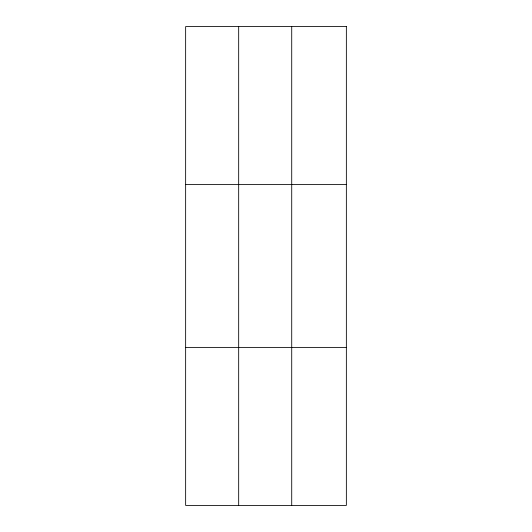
<?xml version="1.0" encoding="UTF-8"?>
<svg xmlns="http://www.w3.org/2000/svg" width="532" height="532" viewBox="0 0 532 532"><rect width="100%" height="100%" fill="white"/><g stroke="black" fill="none" stroke-linecap="round" stroke-linejoin="round"><path stroke-width="0.8" d="M238.675 26.6L238.675 505.4M291.716 26.6L291.716 505.4M185.641 184.604L346.359 184.604M185.641 347.396L346.359 347.396M346.359 26.6L346.359 505.4L185.641 505.4L185.641 26.6L346.359 26.6"/></g></svg>
